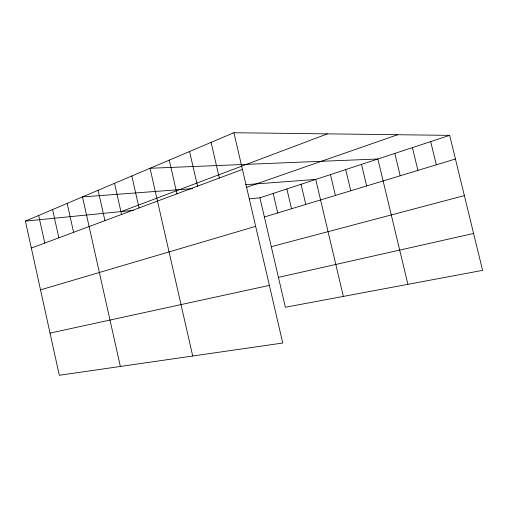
<?xml version="1.0" encoding="UTF-8"?>
<svg xmlns="http://www.w3.org/2000/svg" width="508" height="508" viewBox="0 0 508 508"><rect width="100%" height="100%" fill="white"/><g stroke="black" fill="none" stroke-linecap="round" stroke-linejoin="round"><path stroke-width="0.76" d="M233.909 132.728L282.766 343.014L59.309 375.272L25.4 221.101L233.909 132.728L449.663 135.363L482.6 270.364L285.394 307.251L259.912 197.815L249.415 198.857M121.26 211.582L327.368 133.871M31.331 248.075L242.437 169.424M246.297 187.408L397.675 134.728M259.912 197.815L449.663 135.363M264.376 216.999L455.428 159.004M40.526 289.858L255.657 226.352M271.291 246.685L464.363 195.605M278.435 277.368L473.596 233.464M50.038 333.102L269.373 285.369M25.4 221.101L133.636 210.356M192.551 188.665L82.493 196.907L120.358 366.459M245.58 184.696L315.728 179.445L343.351 296.412M430.682 141.611L436.315 164.802M412.413 147.625L417.919 170.39M394.818 153.416L400.196 175.768M407.905 284.334L377.857 158.998L150.031 168.275L192.716 356.013M361.493 164.382L366.649 185.953M345.707 169.577L350.749 190.779M330.46 174.593L335.401 195.44M301.06 184.271L305.797 204.426M286.88 188.938L291.529 208.756M273.171 193.453L277.73 212.947M211.093 142.399L219.329 178.035M189.579 151.517L197.536 186.157M169.259 160.128L176.955 193.821M131.82 175.997L139.046 207.943M114.535 183.325L121.545 214.465M98.114 190.284L104.927 220.656M67.17 203.397L73.603 232.327M52.584 209.582L58.839 237.827M38.672 215.475L44.767 243.072"/></g></svg>
